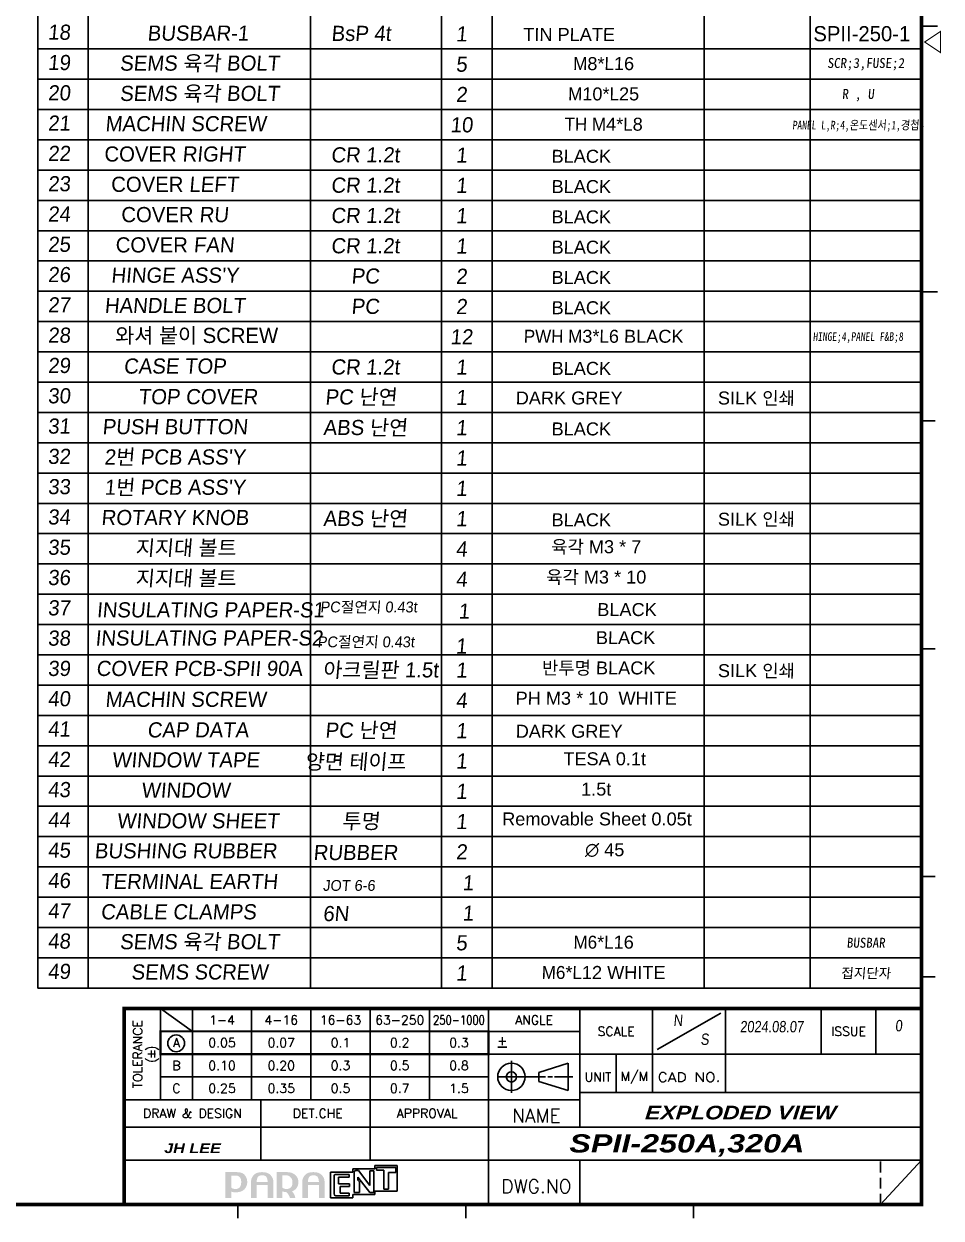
# Model space of a CAD drawing. Extents: x -425 to 6552, y -3049 to 3105.
# Drawn here: x 105.9 to 307.2, y -1936.4 to -1674.2 of the extents above; entities that cross this region are included whole.
import ezdxf
from ezdxf.enums import TextEntityAlignment as Align

# ---------------------------------------------------------------- set-up
doc = ezdxf.new("R2010")
doc.units = 0
doc.linetypes.add('HIDDEN', pattern=[3.525, 2.35, -1.175])
doc.layers.get('0').update_dxf_attribs({"linetype": 'CONTINUOUS'})
doc.styles.add('H', font='', dxfattribs={"width": 0.85, "oblique": 5})
doc.styles.add('N', font='arialbi.ttf', dxfattribs={"width": 0.8, "oblique": 5})
doc.styles.add('OMI-1', font='arial.ttf', dxfattribs={"oblique": 1})
doc.styles.add('SIM', font='simplex')
doc.styles.add('TEXTSTYLE_3', font='GOTHIC.TTF')
doc.styles.get('H').set_extended_font_data('DotumChe')

# ---------------------------------------------------------------- blocks, each defined once
blk = doc.blocks.new('L1')
at = {"const_width": 0.3}
blk.add_lwpolyline([(0, 10), (0, 5), (72, 5), (72, 10), (0, 10)], dxfattribs=at)
blk.add_circle((3.44, 7.38), 1.84)

msp = doc.modelspace()

# ---------------------------------------------------------------- hatches: boundary and pattern name
h = msp.add_hatch(color=256)
edge = h.paths.add_edge_path()
edge.add_spline(control_points=[(153.27, -1929.59), (153.06, -1929.83), (152.75, -1929.99), (152.27, -1929.99), (152.15, -1929.99), (151.99, -1929.97), (151.79, -1929.93), (151.58, -1929.88), (151.47, -1929.77), (151.42, -1929.72), (151.42, -1929.65), (151.42, -1927.2), (151.42, -1927.05), (151.55, -1927.05), (152.32, -1927.05), (152.32, -1927.05), (152.77, -1927.05), (153.06, -1927.17), (153.27, -1927.42), (153.49, -1927.67), (153.56, -1928.09), (153.56, -1928.46), (153.56, -1928.84), (153.49, -1929.35), (153.27, -1929.59)], knot_values=[0, 0, 0, 0, 1, 1, 1, 2, 2, 2, 3, 3, 3, 4, 4, 4, 5, 5, 5, 6, 6, 6, 7, 7, 7, 8, 8, 8, 8], degree=3, periodic=0)
edge = h.paths.add_edge_path(flags=16)
edge.add_spline(control_points=[(152.36, -1926.29), (152.36, -1926.29), (150.29, -1926.29), (150.29, -1926.29), (150.29, -1926.29), (150.09, -1926.29), (150.09, -1926.29), (150.09, -1926.29), (150.09, -1931.94), (150.09, -1931.94), (150.09, -1931.94), (151.42, -1931.94), (151.42, -1931.94), (151.42, -1931.94), (151.42, -1930.76), (151.42, -1930.58), (151.55, -1930.62), (151.72, -1930.71), (152.32, -1930.73), (152.96, -1930.75), (153.89, -1930.54), (154.29, -1930.04), (154.69, -1929.56), (154.89, -1929.03), (154.89, -1928.47), (154.89, -1927.81), (154.66, -1927.25), (154.22, -1926.8), (153.77, -1926.36), (153.15, -1926.29), (152.36, -1926.29)], knot_values=[0, 0, 0, 0, 1, 1, 1, 2, 2, 2, 3, 3, 3, 4, 4, 4, 5, 5, 5, 6, 6, 6, 7, 7, 7, 8, 8, 8, 9, 9, 9, 10, 10, 10, 10], degree=3, periodic=0)
h = msp.add_hatch(color=256)
edge = h.paths.add_edge_path()
edge.add_spline(control_points=[(159.36, -1928.43), (159.22, -1928.43), (156.96, -1928.43), (156.95, -1928.43), (156.95, -1928.43), (156.95, -1928.41), (156.95, -1928.41), (156.95, -1928.1), (157.04, -1927.56), (157.23, -1927.34), (157.4, -1927.14), (157.72, -1926.97), (158.14, -1926.97), (158.55, -1926.97), (158.84, -1927.1), (159.04, -1927.3), (159.25, -1927.51), (159.36, -1928.1), (159.36, -1928.41), (159.36, -1928.41), (159.36, -1928.42), (159.36, -1928.43)], knot_values=[0, 0, 0, 0, 1, 1, 1, 2, 2, 2, 3, 3, 3, 4, 4, 4, 5, 5, 5, 6, 6, 6, 7, 7, 7, 7], degree=3, periodic=0)
edge = h.paths.add_edge_path(flags=16)
edge.add_spline(control_points=[(158.14, -1926.29), (157.24, -1926.29), (156.67, -1926.52), (156.28, -1926.97), (155.91, -1927.42), (155.72, -1927.8), (155.72, -1928.33), (155.72, -1928.33), (155.72, -1931.94), (155.72, -1931.94), (155.72, -1931.94), (156.95, -1931.94), (156.95, -1931.94), (156.95, -1931.94), (156.95, -1930.25), (156.95, -1929.15), (156.96, -1929.15), (159.22, -1929.15), (159.36, -1929.15), (159.36, -1929.29), (159.36, -1931.94), (159.36, -1931.94), (159.36, -1931.94), (160.6, -1931.94), (160.6, -1931.94), (160.6, -1931.94), (160.6, -1928.33), (160.6, -1928.33), (160.6, -1927.8), (160.41, -1927.42), (160.03, -1926.97), (159.64, -1926.52), (159.03, -1926.29), (158.14, -1926.29)], knot_values=[0, 0, 0, 0, 1, 1, 1, 2, 2, 2, 3, 3, 3, 4, 4, 4, 5, 5, 5, 6, 6, 6, 7, 7, 7, 8, 8, 8, 9, 9, 9, 10, 10, 10, 11, 11, 11, 11], degree=3, periodic=0)
h = msp.add_hatch(color=256)
edge = h.paths.add_edge_path()
edge.add_spline(control_points=[(164.47, -1929.64), (164.21, -1929.88), (163.89, -1930), (163.45, -1930), (163.33, -1930), (163.18, -1929.99), (163.03, -1929.93), (162.89, -1929.89), (162.63, -1929.74), (162.59, -1929.71), (162.59, -1929.63), (162.59, -1927.16), (162.59, -1927.01), (162.72, -1927.01), (163.57, -1927.01), (163.57, -1927.01), (163.97, -1927.01), (164.2, -1927.21), (164.44, -1927.47), (164.69, -1927.72), (164.81, -1928.14), (164.81, -1928.49), (164.81, -1928.87), (164.73, -1929.41), (164.47, -1929.64)], knot_values=[0, 0, 0, 0, 1, 1, 1, 2, 2, 2, 3, 3, 3, 4, 4, 4, 5, 5, 5, 6, 6, 6, 7, 7, 7, 8, 8, 8, 8], degree=3, periodic=0)
edge = h.paths.add_edge_path(flags=16)
edge.add_spline(control_points=[(163.61, -1926.29), (163.61, -1926.29), (161.54, -1926.29), (161.54, -1926.29), (161.54, -1926.29), (161.34, -1926.29), (161.34, -1926.29), (161.34, -1926.29), (161.34, -1931.94), (161.34, -1931.94), (161.34, -1931.94), (162.59, -1931.94), (162.59, -1931.94), (162.59, -1931.94), (162.59, -1930.71), (162.59, -1930.53), (162.73, -1930.57), (162.86, -1930.61), (162.98, -1930.63), (162.98, -1930.63), (163.37, -1930.68), (163.47, -1930.69), (163.67, -1930.84), (163.84, -1931.12), (163.97, -1931.3), (164.1, -1931.5), (164.25, -1931.94), (164.25, -1931.94), (164.25, -1931.94), (165.44, -1931.94), (165.44, -1931.94), (165.44, -1931.94), (165.28, -1931.28), (165.11, -1931.02), (165.01, -1930.86), (164.87, -1930.7), (164.69, -1930.54), (165.06, -1930.39), (165.41, -1930.16), (165.65, -1929.87), (165.97, -1929.49), (166.1, -1929.03), (166.1, -1928.5), (166.1, -1927.78), (165.91, -1927.36), (165.45, -1926.93), (164.99, -1926.51), (164.38, -1926.29), (163.61, -1926.29)], knot_values=[0, 0, 0, 0, 1, 1, 1, 2, 2, 2, 3, 3, 3, 4, 4, 4, 5, 5, 5, 6, 6, 6, 7, 7, 7, 8, 8, 8, 9, 9, 9, 10, 10, 10, 11, 11, 11, 12, 12, 12, 13, 13, 13, 14, 14, 14, 15, 15, 15, 16, 16, 16, 16], degree=3, periodic=0)
h = msp.add_hatch(color=256)
edge = h.paths.add_edge_path()
edge.add_spline(control_points=[(170.61, -1928.43), (170.47, -1928.43), (168.21, -1928.43), (168.2, -1928.43), (168.2, -1928.43), (168.2, -1928.41), (168.2, -1928.41), (168.2, -1928.1), (168.29, -1927.56), (168.48, -1927.34), (168.65, -1927.14), (168.97, -1926.97), (169.39, -1926.97), (169.8, -1926.97), (170.09, -1927.1), (170.29, -1927.3), (170.5, -1927.51), (170.61, -1928.1), (170.61, -1928.41), (170.61, -1928.41), (170.61, -1928.42), (170.61, -1928.43)], knot_values=[0, 0, 0, 0, 1, 1, 1, 2, 2, 2, 3, 3, 3, 4, 4, 4, 5, 5, 5, 6, 6, 6, 7, 7, 7, 7], degree=3, periodic=0)
edge = h.paths.add_edge_path(flags=16)
edge.add_spline(control_points=[(169.39, -1926.29), (168.49, -1926.29), (167.92, -1926.52), (167.53, -1926.97), (167.16, -1927.42), (166.97, -1927.8), (166.97, -1928.33), (166.97, -1928.33), (166.97, -1931.94), (166.97, -1931.94), (166.97, -1931.94), (168.2, -1931.94), (168.2, -1931.94), (168.2, -1931.94), (168.2, -1930.25), (168.2, -1929.15), (168.21, -1929.15), (170.47, -1929.15), (170.61, -1929.15), (170.61, -1929.29), (170.61, -1931.94), (170.61, -1931.94), (170.61, -1931.94), (171.85, -1931.94), (171.85, -1931.94), (171.85, -1931.94), (171.85, -1928.33), (171.85, -1928.33), (171.85, -1927.8), (171.66, -1927.42), (171.28, -1926.97), (170.89, -1926.52), (170.28, -1926.29), (169.39, -1926.29)], knot_values=[0, 0, 0, 0, 1, 1, 1, 2, 2, 2, 3, 3, 3, 4, 4, 4, 5, 5, 5, 6, 6, 6, 7, 7, 7, 8, 8, 8, 9, 9, 9, 10, 10, 10, 11, 11, 11, 11], degree=3, periodic=0)

# ---------------------------------------------------------------- linework, layer by layer
for p, q in [((108.89, -1885.89), (108.89, -1553.39)), ((119.97, -1553.39), (119.97, -1885.89)), ((168.74, -1553.39), (168.74, -1885.89)), ((197.55, -1885.89), (197.55, -1553.39)), ((208.64, -1553.39), (208.64, -1885.89)), ((255.19, -1885.89), (255.19, -1553.39)), ((278.46, -1885.89), (278.46, -1553.39)), ((302.85, -1674.72), (306.35, -1674.72)), ((108.89, -1679.74), (302.85, -1679.74)), ((115.54, -1679.74), (302.85, -1679.74)), ((122.19, -1679.74), (302.85, -1679.74)), ((128.84, -1679.74), (302.85, -1679.74)), ((108.89, -1686.39), (302.85, -1686.39)), ((115.54, -1686.39), (302.85, -1686.39)), ((122.19, -1686.39), (302.85, -1686.39)), ((128.84, -1686.39), (302.85, -1686.39)), ((108.89, -1693.04), (302.85, -1693.04)), ((115.54, -1693.04), (302.85, -1693.04)), ((122.19, -1693.04), (302.85, -1693.04)), ((128.84, -1693.04), (302.85, -1693.04)), ((108.89, -1699.69), (302.85, -1699.69)), ((115.54, -1699.69), (302.85, -1699.69)), ((122.19, -1699.69), (302.85, -1699.69)), ((128.84, -1699.69), (302.85, -1699.69)), ((108.89, -1706.34), (302.85, -1706.34)), ((115.54, -1706.34), (302.85, -1706.34)), ((122.19, -1706.34), (302.85, -1706.34)), ((128.84, -1706.34), (302.85, -1706.34)), ((108.89, -1712.99), (302.85, -1712.99)), ((115.54, -1712.99), (302.85, -1712.99)), ((122.19, -1712.99), (302.85, -1712.99)), ((128.84, -1712.99), (302.85, -1712.99)), ((108.89, -1719.64), (302.85, -1719.64)), ((115.54, -1719.64), (302.85, -1719.64)), ((122.19, -1719.64), (302.85, -1719.64)), ((128.84, -1719.64), (302.85, -1719.64)), ((108.89, -1726.29), (302.85, -1726.29)), ((115.54, -1726.29), (302.85, -1726.29)), ((122.19, -1726.29), (302.85, -1726.29)), ((128.84, -1726.29), (302.85, -1726.29)), ((108.89, -1732.94), (302.85, -1732.94)), ((122.19, -1732.94), (302.85, -1732.94)), ((128.84, -1732.94), (302.85, -1732.94)), ((302.85, -1733.05), (306.35, -1733.05)), ((108.89, -1739.59), (302.85, -1739.59)), ((115.54, -1739.59), (302.85, -1739.59)), ((122.19, -1739.59), (302.85, -1739.59)), ((128.84, -1739.59), (302.85, -1739.59)), ((108.89, -1746.24), (302.85, -1746.24)), ((115.54, -1746.24), (302.85, -1746.24)), ((122.19, -1746.24), (302.85, -1746.24)), ((128.84, -1746.24), (302.85, -1746.24)), ((108.89, -1752.89), (302.85, -1752.89)), ((108.89, -1752.89), (302.85, -1752.89)), ((115.54, -1752.89), (302.85, -1752.89)), ((115.54, -1752.89), (302.85, -1752.89)), ((122.19, -1752.89), (302.85, -1752.89)), ((128.84, -1752.89), (302.85, -1752.89)), ((108.89, -1759.54), (302.85, -1759.54)), ((115.54, -1759.54), (302.85, -1759.54)), ((302.85, -1761.39), (305.85, -1761.39)), ((108.89, -1766.19), (302.85, -1766.19)), ((115.54, -1766.19), (302.85, -1766.19)), ((122.19, -1766.19), (302.85, -1766.19)), ((128.84, -1766.19), (302.85, -1766.19)), ((108.89, -1772.84), (302.85, -1772.84)), ((122.19, -1772.84), (302.85, -1772.84)), ((128.84, -1772.84), (302.85, -1772.84)), ((108.89, -1779.49), (302.85, -1779.49)), ((115.54, -1779.49), (302.85, -1779.49)), ((122.19, -1779.49), (302.85, -1779.49)), ((122.19, -1779.49), (302.85, -1779.49)), ((128.84, -1779.49), (302.85, -1779.49)), ((128.84, -1779.49), (302.85, -1779.49)), ((108.89, -1786.14), (302.85, -1786.14)), ((115.54, -1786.14), (302.85, -1786.14)), ((122.19, -1786.14), (302.85, -1786.14)), ((128.84, -1786.14), (302.85, -1786.14)), ((108.89, -1792.79), (302.85, -1792.79)), ((108.89, -1792.79), (302.85, -1792.79)), ((115.54, -1792.79), (302.85, -1792.79)), ((115.54, -1792.79), (302.85, -1792.79)), ((122.19, -1792.79), (302.85, -1792.79)), ((128.84, -1792.79), (302.85, -1792.79)), ((108.89, -1799.44), (302.85, -1799.44)), ((115.54, -1799.44), (302.85, -1799.44)), ((108.89, -1806.09), (302.85, -1806.09)), ((115.54, -1806.09), (302.85, -1806.09)), ((122.19, -1806.09), (302.85, -1806.09)), ((128.84, -1806.09), (302.85, -1806.09)), ((302.85, -1811.39), (305.85, -1811.39)), ((108.89, -1812.74), (302.85, -1812.74)), ((122.19, -1812.74), (302.85, -1812.74)), ((128.84, -1812.74), (302.85, -1812.74)), ((108.89, -1819.39), (302.85, -1819.39)), ((115.54, -1819.39), (302.85, -1819.39)), ((122.19, -1819.39), (302.85, -1819.39)), ((122.19, -1819.39), (302.85, -1819.39)), ((128.84, -1819.39), (302.85, -1819.39)), ((128.84, -1819.39), (302.85, -1819.39)), ((108.89, -1826.04), (302.85, -1826.04)), ((115.54, -1826.04), (302.85, -1826.04)), ((122.19, -1826.04), (302.85, -1826.04)), ((128.84, -1826.04), (302.85, -1826.04)), ((108.89, -1832.69), (302.85, -1832.69)), ((122.19, -1832.69), (302.85, -1832.69)), ((128.84, -1832.69), (302.85, -1832.69)), ((108.89, -1839.34), (302.85, -1839.34)), ((122.19, -1839.34), (302.85, -1839.34)), ((128.84, -1839.34), (302.85, -1839.34)), ((108.89, -1845.99), (302.85, -1845.99)), ((115.54, -1845.99), (302.85, -1845.99)), ((122.19, -1845.99), (302.85, -1845.99)), ((128.84, -1845.99), (302.85, -1845.99)), ((108.89, -1852.64), (302.85, -1852.64)), ((122.19, -1852.64), (302.85, -1852.64)), ((128.84, -1852.64), (302.85, -1852.64)), ((108.89, -1859.29), (302.85, -1859.29)), ((108.89, -1859.29), (302.85, -1859.29)), ((115.54, -1859.29), (302.85, -1859.29)), ((122.19, -1859.29), (302.85, -1859.29)), ((122.19, -1859.29), (302.85, -1859.29)), ((128.84, -1859.29), (302.85, -1859.29)), ((128.84, -1859.29), (302.85, -1859.29)), ((302.85, -1861.39), (305.85, -1861.39)), ((108.89, -1865.94), (302.85, -1865.94)), ((122.19, -1865.94), (302.85, -1865.94)), ((128.84, -1865.94), (302.85, -1865.94)), ((108.89, -1872.59), (302.85, -1872.59)), ((108.89, -1872.59), (302.85, -1872.59)), ((115.54, -1872.59), (302.85, -1872.59)), ((122.19, -1872.59), (302.85, -1872.59)), ((122.19, -1872.59), (302.85, -1872.59)), ((128.84, -1872.59), (302.85, -1872.59)), ((128.84, -1872.59), (302.85, -1872.59)), ((108.89, -1879.24), (302.85, -1879.24)), ((115.54, -1879.24), (302.85, -1879.24)), ((122.19, -1879.24), (302.85, -1879.24)), ((128.84, -1879.24), (302.85, -1879.24)), ((302.85, -1883.39), (305.85, -1883.39)), ((108.89, -1885.89), (302.85, -1885.89)), ((115.54, -1885.89), (302.85, -1885.89)), ((122.19, -1885.89), (302.85, -1885.89)), ((128.84, -1885.89), (302.85, -1885.89)), ((135.85, -1890.39), (142.85, -1895.39)), ((135.85, -1890.39), (135.85, -1910.39)), ((142.85, -1890.39), (142.85, -1910.39)), ((155.85, -1890.39), (155.85, -1910.39)), ((168.85, -1890.39), (168.85, -1910.39)), ((181.85, -1890.39), (181.85, -1923.67)), ((194.85, -1890.39), (194.85, -1910.39)), ((207.85, -1890.39), (207.85, -1933.39)), ((227.85, -1890.39), (227.85, -1916.39)), ((243.85, -1890.39), (243.85, -1908.83)), ((258.85, -1891.39), (244.85, -1899.39)), ((259.85, -1890.39), (259.85, -1908.83)), ((280.85, -1890.39), (280.85, -1900.39)), ((292.85, -1900.39), (292.85, -1890.39)), ((135.85, -1895.39), (227.85, -1895.39)), ((135.85, -1900.39), (302.85, -1900.39)), ((209.85, -1898.89), (211.85, -1898.89)), ((235.85, -1900.39), (235.85, -1908.83)), ((212.85, -1901.89), (212.85, -1908.89)), ((218.85, -1904.39), (225.35, -1902.39)), ((225.35, -1902.39), (225.35, -1905.39)), ((135.85, -1905.39), (207.85, -1905.39)), ((209.85, -1905.39), (220.35, -1905.39)), ((218.85, -1905.39), (218.85, -1904.39)), ((218.85, -1905.39), (218.85, -1906.39)), ((220.85, -1905.39), (221.85, -1905.39)), ((222.35, -1905.39), (226.35, -1905.39)), ((225.35, -1908.39), (225.35, -1905.39)), ((218.85, -1906.39), (225.35, -1908.39)), ((127.85, -1910.39), (227.85, -1910.39)), ((157.85, -1910.39), (157.85, -1923.67)), ((227.85, -1908.83), (302.85, -1908.83)), ((127.85, -1916.39), (207.85, -1916.39)), ((207.85, -1916.39), (302.85, -1916.39)), ((127.85, -1923.67), (302.85, -1923.67)), ((227.85, -1923.67), (227.85, -1933.39)), ((293.85, -1933.39), (302.85, -1923.67)), ((178.05, -1926.32), (173.17, -1926.32)), ((173.17, -1926.32), (173.17, -1931.94)), ((182.92, -1925.57), (178.05, -1925.57)), ((178.05, -1925.57), (178.05, -1926.32)), ((178.33, -1926.34), (178.33, -1930.74)), ((178.73, -1925.94), (179.31, -1925.94)), ((179.31, -1925.94), (181.8, -1929.24)), ((181.79, -1926.01), (182.64, -1926.01)), ((181.79, -1926.01), (181.8, -1929.24)), ((182.64, -1926.01), (182.64, -1930.74)), ((187.8, -1924.82), (182.92, -1924.82)), ((182.92, -1924.82), (182.92, -1925.57)), ((183.23, -1925.24), (183.22, -1925.83)), ((183.22, -1925.83), (184.86, -1925.84)), ((187.5, -1925.24), (183.23, -1925.24)), ((184.86, -1925.84), (184.87, -1930.02)), ((185.85, -1930.02), (185.86, -1926.39)), ((185.86, -1926.39), (187.5, -1926.39)), ((187.5, -1926.39), (187.5, -1925.24)), ((187.8, -1930.44), (187.8, -1924.82)), ((173.93, -1927.19), (173.94, -1931.07)), ((177.28, -1926.79), (174.33, -1926.79)), ((174.88, -1928.84), (174.88, -1927.38)), ((174.88, -1927.38), (177.28, -1927.38)), ((177.29, -1928.84), (174.88, -1928.84)), ((177.28, -1927.38), (177.28, -1926.79)), ((177.29, -1928.84), (177.29, -1929.43)), ((179.19, -1927.43), (181.78, -1930.75)), ((179.19, -1928.04), (179.19, -1927.43)), ((179.19, -1928.04), (179.5, -1928.41)), ((179.5, -1928.41), (179.51, -1930.74)), ((173.17, -1931.94), (178.05, -1931.94)), ((174.34, -1931.47), (177.28, -1931.47)), ((175.28, -1930.88), (175.28, -1929.43)), ((175.28, -1929.43), (177.29, -1929.43)), ((177.28, -1930.88), (175.28, -1930.88)), ((177.28, -1931.47), (177.28, -1930.88)), ((178.05, -1931.94), (178.05, -1931.19)), ((178.05, -1931.19), (182.92, -1931.19)), ((179.51, -1930.74), (178.33, -1930.74)), ((181.78, -1930.75), (182.64, -1930.74)), ((182.92, -1931.19), (182.92, -1930.44)), ((182.92, -1930.44), (187.8, -1930.44)), ((184.87, -1930.02), (185.85, -1930.02)), ((152.85, -1933.39), (152.85, -1936.39)), ((202.85, -1933.39), (202.85, -1936.39)), ((252.85, -1933.39), (252.85, -1936.39))]:
    msp.add_line(p, q)
at = {"linetype": 'HIDDEN'}
msp.add_line((293.85, -1933.39), (293.85, -1923.67), dxfattribs=at)
at = {"color": 3}
for p, q in [((173.17, -1926.32), (173.17, -1931.94)), ((173.17, -1926.32), (178.05, -1926.32)), ((178.05, -1925.57), (178.05, -1926.32)), ((178.05, -1925.57), (182.92, -1925.57)), ((182.92, -1924.82), (182.92, -1925.57)), ((182.92, -1924.82), (187.8, -1924.82)), ((187.8, -1924.82), (187.8, -1930.44)), ((173.17, -1931.94), (178.05, -1931.94)), ((178.05, -1931.19), (178.05, -1931.94)), ((178.05, -1931.19), (182.92, -1931.19)), ((182.92, -1930.44), (182.92, -1931.19)), ((182.92, -1930.44), (187.8, -1930.44))]:
    msp.add_line(p, q, dxfattribs=at)
for points, const_width in [([(302.85, -1553.39), (-247.15, -1553.39), (-247.15, -1933.39), (302.85, -1933.39)], 0.8), ([(303.55, -1678.22), (307.05, -1680.55), (307.05, -1675.89)], 0.233)]:
    msp.add_lwpolyline(points, close=True, dxfattribs=dict(const_width=const_width))
for points, const_width in [([(302.85, -1890.39), (127.85, -1890.39), (127.85, -1933.39)], 0.8), ([(135.85, -1895.39), (135.85, -1900.39), (207.85, -1900.39), (207.85, -1895.39), (135.85, -1895.39)], 0.5)]:
    msp.add_lwpolyline(points, dxfattribs=dict(const_width=const_width))
for radius in [3, 1.12]:
    msp.add_circle((212.85, -1905.39), radius)
for centre, start, end in [((178.73, -1926.34), 90.2374, 180), ((174.33, -1927.19), 89.9532, 180.0946), ((174.34, -1931.07), 180.0946, 270.0249)]:
    msp.add_arc(centre, 0.4, start, end)

# ---------------------------------------------------------------- block references
msp.add_blockref('L1', (135.85, -1905.39))

# ---------------------------------------------------------------- texts
at = {"style": 'H', "oblique": 5}
for s, p in [('SCR;3,FUSE;2', (290.65, -1683.09)), ('R , U', (288.94, -1689.91)), ('BUSBAR', (290.65, -1875.94)), ('접지단자', (290.65, -1882.59))]:
    msp.add_text(s, height=2.185, dxfattribs=at).set_placement(p, align=Align.MIDDLE)
at = {"style": 'H', "oblique": 5, "width": 0.85}
for s, p in [('PANEL L,R;4,온도센서;1,경첩4', (288.94, -1696.56)), ('HINGE;4,PANEL F&B;8', (288.94, -1743.11))]:
    msp.add_text(s, height=1.9, dxfattribs=at).set_placement(p, align=Align.MIDDLE)
at = {"color": 7}
for s, height, style, oblique, p in [('PC절연지 0.43t', 2.375, 'TEXTSTYLE_3', 5, (170.89, -1803.43)), ('INSULATING PAPER-S1', 3.3283, 'TEXTSTYLE_3', 5, (121.83, -1804.53)), ('1', 3.33, 'TEXTSTYLE_3', 5, (201.2, -1804.82)), (' BLACK', 2.85, 'OMI-1', 1, (230.58, -1804.23)), ('INSULATING PAPER-S2', 3.3283, 'TEXTSTYLE_3', 5, (121.52, -1810.71)), ('PC절연지 0.43t', 2.375, 'TEXTSTYLE_3', 5, (170.28, -1811.09)), (' BLACK', 2.85, 'OMI-1', 1, (230.27, -1810.4)), ('1', 3.33, 'TEXTSTYLE_3', 5, (200.6, -1812.48)), ('TERMINAL EARTH', 3.3283, 'TEXTSTYLE_3', 5, (122.72, -1864.16)), ('1', 3.33, 'TEXTSTYLE_3', 5, (202.09, -1864.46)), ('JOT 6-6', 2.375, 'TEXTSTYLE_3', 5, (171.48, -1864.55)), ('CABLE CLAMPS', 3.3283, 'TEXTSTYLE_3', 5, (122.72, -1870.81)), ('6N', 3.325, 'TEXTSTYLE_3', 5, (171.48, -1871.2)), ('1', 3.33, 'TEXTSTYLE_3', 5, (202.09, -1871.11))]:
    msp.add_text(s, height=height, dxfattribs=dict(at, style=style, oblique=oblique)).set_placement(p)
at = {"style": 'SIM'}
for s, height, p in [('1-4', 2, (149.35, -1892.89)), ('4-16', 2, (162.35, -1892.89)), ('16-63', 2, (175.35, -1892.89)), ('63-250', 2, (188.35, -1892.89)), ('ANGLE', 2, (217.85, -1892.89)), ('SCALE', 2, (235.85, -1895.39)), ('ISSUE', 2, (286.85, -1895.39)), ('A', 2, (139.35, -1897.89)), ('0.05', 2, (149.35, -1897.89)), ('0.07', 2, (162.35, -1897.89)), ('0.1', 2, (175.35, -1897.89)), ('0.2', 2, (188.35, -1897.89)), ('0.3', 2, (201.35, -1897.89)), ('B', 2, (139.35, -1902.89)), ('0.10', 2, (149.35, -1902.89)), ('0.20', 2, (162.35, -1902.89)), ('0.3', 2, (175.35, -1902.89)), ('0.5', 2, (188.35, -1902.89)), ('0.8', 2, (201.35, -1902.89)), ('UNIT', 2, (231.85, -1905.39)), ('M/M', 2, (239.85, -1905.39)), ('C', 2, (139.35, -1907.89)), ('0.25', 2, (149.35, -1907.89)), ('0.35', 2, (162.35, -1907.89)), ('0.5', 2, (175.35, -1907.89)), ('0.7', 2, (188.35, -1907.89)), ('1.5', 2, (201.35, -1907.89)), ('DRAW & DESIGN', 2, (142.85, -1913.39)), ('DET.CHE', 2, (170.35, -1913.39)), ('APPROVAL', 2, (194.35, -1913.39)), ('NAME', 3, (218.35, -1913.89)), ('DWG.NO', 3, (218.35, -1929.39))]:
    msp.add_text(s, height=height, dxfattribs=at).set_placement(p, align=Align.MIDDLE)
at = {"style": 'SIM', "width": 0.8}
msp.add_text('250-1000', height=2, dxfattribs=at).set_placement((201.35, -1892.89), align=Align.MIDDLE)
at = {"oblique": 5}
for s, height, style, width, p in [('N', 2.5, 'OMI-1', 0.8, (248.4, -1894.2)), ('S', 2.5, 'OMI-1', 0.8, (254.35, -1898.37)), ('EXPLODED VIEW', 3, 'N', 1.2, (242.13, -1914.72))]:
    msp.add_text(s, height=height, dxfattribs=dict(at, style=style, width=width)).set_placement(p)
at = {"style": 'SIM'}
for s, p in [('TOLERANCE', (131.85, -1900.39)), ('( )', (134.85, -1900.39)), ('-', (135.48, -1900.36))]:
    msp.add_text(s, height=2, rotation=90, dxfattribs=at).set_placement(p, align=Align.CENTER)
at = {"style": 'OMI-1', "oblique": 5, "width": 0.8}
for s, p in [('2024.08.07', (269.99, -1895.61)), ('0', (297.85, -1895.39))]:
    msp.add_text(s, height=2.5, dxfattribs=at).set_placement(p, align=Align.CENTER)
at = {"style": 'SIM'}
msp.add_text('+', height=2, dxfattribs=at).set_placement((210.85, -1898.39), align=Align.CENTER)
msp.add_text('+', height=2, rotation=90, dxfattribs=at).set_placement((133.75, -1900.36), align=Align.MIDDLE)
for s, height, style, width, p, p2 in [('CAD NO.', 2, 'SIM', 1.123032, (244.94, -1906.45), (258.74, -1906.45)), ('SPII-250A,320A', 4, 'N', 1.267671, (225.58, -1921.98), (277.16, -1921.98))]:
    msp.add_text(s, height=height, dxfattribs=dict(style=style, width=width)).set_placement(p, p2, align=Align.FIT)
at = {"style": 'N', "width": 1.2}
msp.add_text('JH LEE', height=2.121, dxfattribs=at).set_placement((136.65, -1922.11))
at = {"color": 7, "linetype": 'CONTINUOUS', "attachment_point": 2}
for s, insert, char_height, width, style in [('{\\Q5;18}', (113.59, -1674.41), 3.328, 2.5736, 'TEXTSTYLE_3'), ('{\\Q5;BUSBAR-1}', (144.07, -1674.6), 3.3283, 43.4073, 'TEXTSTYLE_3'), ('{\\Q5;BsP 4t}', (179.85, -1674.67), 3.3283, 21.586, 'TEXTSTYLE_3'), ('{\\Q5;1}', (201.9, -1674.78), 3.328, 2.5736, 'TEXTSTYLE_3'), ('SPII-250-1', (289.76, -1674.73), 3.328, 28.4762, 'TEXTSTYLE_3'), ('TIN PLATE', (225.51, -1675.14), 2.85, 57.639, 'OMI-1'), ('{\\Q5;19}', (113.59, -1681.06), 3.328, 2.5736, 'TEXTSTYLE_3'), ('{\\Q5;SEMS \\f굴림|b0|i0|c129|p2;육\\fCentury Gothic|b0|i0|c0|p34;각 BOLT}', (144.43, -1681.19), 3.3283, 44.1282, 'TEXTSTYLE_3'), ('{\\Q5;5}', (201.9, -1681.43), 3.328, 2.5736, 'TEXTSTYLE_3'), ('{\\f굴림|b0|i0|c129|p2;M}8*{\\f굴림|b0|i0|c129|p2;L}16', (233.08, -1681.54), 2.85, 57.639, 'OMI-1'), ('{\\Q5;20}', (113.59, -1687.71), 3.328, 2.5736, 'TEXTSTYLE_3'), ('{\\Q5;SEMS \\f굴림|b0|i0|c129|p2;육\\fCentury Gothic|b0|i0|c0|p34;각 BOLT}', (144.43, -1687.84), 3.3283, 44.1282, 'TEXTSTYLE_3'), ('{\\Q5;2}', (201.9, -1688.08), 3.328, 2.5736, 'TEXTSTYLE_3'), ('{\\f굴림|b0|i0|c129|p2;M}10*{\\f굴림|b0|i0|c129|p2;L}25', (233.08, -1688.19), 2.85, 57.639, 'OMI-1'), ('{\\Q5;21}', (113.59, -1694.36), 3.328, 2.5736, 'TEXTSTYLE_3'), ('{\\Q5;MACHIN SCREW}', (141.38, -1694.49), 3.3283, 38.0242, 'TEXTSTYLE_3'), ('{\\Q5;10}', (201.9, -1694.73), 3.328, 2.5736, 'TEXTSTYLE_3'), ('{\\f굴림|b0|i0|c129|p2;TH M}4*{\\f굴림|b0|i0|c129|p2;L}8 ', (233.08, -1694.84), 2.85, 57.639, 'OMI-1'), ('{\\Q5;22}', (113.59, -1701.01), 3.328, 2.5736, 'TEXTSTYLE_3'), ('COVER{\\Q5; RIGHT}', (139.01, -1701.14), 3.3283, 33.2953, 'TEXTSTYLE_3'), ('{\\Q5;CR 1.2t}', (180.79, -1701.33), 3.3283, 20.0952, 'TEXTSTYLE_3'), ('\\Q5.0;1', (201.9, -1701.38), 3.328, 2.5736, 'TEXTSTYLE_3'), ('BLACK', (228.18, -1701.88), 2.85, 57.639, 'OMI-1'), ('{\\Q5;23}', (113.59, -1707.66), 3.328, 2.5736, 'TEXTSTYLE_3'), ('COVER {\\Q5;LEFT}', (139.01, -1707.79), 3.3283, 33.2953, 'TEXTSTYLE_3'), ('{\\Q5;CR 1.2t}', (180.79, -1707.98), 3.3283, 20.0952, 'TEXTSTYLE_3'), ('\\Q5.0;1', (201.9, -1708.03), 3.328, 2.5736, 'TEXTSTYLE_3'), ('BLACK', (228.18, -1708.53), 2.85, 57.639, 'OMI-1'), ('{\\Q5;24}', (113.59, -1714.31), 3.328, 2.5736, 'TEXTSTYLE_3'), ('COVER{\\Q5; RU}', (139.01, -1714.44), 3.3283, 33.2953, 'TEXTSTYLE_3'), ('{\\Q5;CR 1.2t}', (180.79, -1714.63), 3.3283, 20.0952, 'TEXTSTYLE_3'), ('\\Q5.0;1', (201.9, -1714.68), 3.328, 2.5736, 'TEXTSTYLE_3'), ('BLACK', (228.18, -1715.18), 2.85, 57.639, 'OMI-1'), ('{\\Q5;25}', (113.59, -1720.96), 3.328, 2.5736, 'TEXTSTYLE_3'), ('COVER{\\Q5; FAN}', (139.01, -1721.09), 3.3283, 33.2953, 'TEXTSTYLE_3'), ('{\\Q5;CR 1.2t}', (180.79, -1721.28), 3.3283, 20.0952, 'TEXTSTYLE_3'), ('\\Q5.0;1', (201.9, -1721.33), 3.328, 2.5736, 'TEXTSTYLE_3'), ('BLACK', (228.18, -1721.83), 2.85, 57.639, 'OMI-1'), ('{\\Q5;26}', (113.59, -1727.61), 3.328, 2.5736, 'TEXTSTYLE_3'), ("{\\Q5;HINGE ASS'Y}", (139.01, -1727.74), 3.3283, 33.2953, 'TEXTSTYLE_3'), ('{\\Q5;PC}', (180.79, -1727.93), 3.328, 20.0952, 'TEXTSTYLE_3'), ('{\\Q5;2}', (201.9, -1727.98), 3.328, 2.5736, 'TEXTSTYLE_3'), ('BLACK', (228.18, -1728.48), 2.85, 57.639, 'OMI-1'), ('{\\Q5;27}', (113.59, -1734.26), 3.328, 2.5736, 'TEXTSTYLE_3'), ('{\\Q5;HANDLE BOLT}', (139.01, -1734.39), 3.3283, 33.2953, 'TEXTSTYLE_3'), ('{\\Q5;PC}', (180.79, -1734.58), 3.328, 20.0952, 'TEXTSTYLE_3'), ('{\\Q5;2}', (201.9, -1734.63), 3.328, 2.5736, 'TEXTSTYLE_3'), ('BLACK', (228.18, -1735.13), 2.85, 57.639, 'OMI-1'), ('{\\f굴림|b0|i0|c129|p2;와셔} {\\f굴림|b0|i0|c129|p2;붙이} SCREW', (143.79, -1740.96), 3.3283, 56.7072, 'TEXTSTYLE_3'), ('{\\Q5;28}', (113.59, -1740.91), 3.328, 2.5736, 'TEXTSTYLE_3'), ('{\\Q5;12}', (201.9, -1741.28), 3.328, 2.5736, 'TEXTSTYLE_3'), ('{\\f굴림|b0|i0|c129|p2;PWH M}3*{\\f굴림|b0|i0|c129|p2;L}6 BLACK', (233.08, -1741.39), 2.85, 57.639, 'OMI-1'), ('{\\Q5;29}', (113.59, -1747.56), 3.328, 2.5736, 'TEXTSTYLE_3'), ('{\\Q5;CASE TOP}', (139.01, -1747.69), 3.3283, 33.2953, 'TEXTSTYLE_3'), ('{\\Q5;CR 1.2t}', (180.79, -1747.88), 3.3283, 20.0952, 'TEXTSTYLE_3'), ('\\Q5.0;1', (201.9, -1747.93), 3.328, 2.5736, 'TEXTSTYLE_3'), ('BLACK', (228.18, -1748.43), 2.85, 57.639, 'OMI-1'), ('{\\Q5;30}', (113.59, -1754.21), 3.328, 2.5736, 'TEXTSTYLE_3'), ('{\\Q5;TOP COVER}', (144.07, -1754.4), 3.3283, 43.4073, 'TEXTSTYLE_3'), ('{\\Q5;PC \\f굴림|b0|i0|c129|p2;난연}', (179.85, -1754.47), 3.3283, 21.586, 'TEXTSTYLE_3'), ('\\Q5.0;1', (201.9, -1754.58), 3.328, 2.5736, 'TEXTSTYLE_3'), ('DARK GREY', (225.51, -1754.94), 2.85, 57.639, 'OMI-1'), ('SILK {\\f굴림|b0|i0|c129|p2;인}쇄', (266.6, -1754.94), 2.85, 57.639, 'OMI-1'), ('{\\Q5;31}', (113.59, -1760.86), 3.328, 2.5736, 'TEXTSTYLE_3'), ('{\\Q5;PUSH BUTTON}', (139.01, -1760.99), 3.3283, 33.2953, 'TEXTSTYLE_3'), ('{\\Q5;ABS \\f굴림|b0|i0|c129|p2;난연}', (180.79, -1761.18), 3.3283, 20.0952, 'TEXTSTYLE_3'), ('\\Q5.0;1', (201.9, -1761.23), 3.328, 2.5736, 'TEXTSTYLE_3'), ('BLACK', (228.18, -1761.73), 2.85, 57.639, 'OMI-1'), ('{\\Q5;32}', (113.59, -1767.51), 3.328, 2.5736, 'TEXTSTYLE_3'), ("{\\Q5;2\\f굴림|b0|i0|c129|p2;번\\fCentury Gothic|b0|i0|c0|p34; PCB ASS'Y}", (139.01, -1767.64), 3.3283, 33.2953, 'TEXTSTYLE_3'), ('\\Q5.0;1', (201.9, -1767.88), 3.328, 2.5736, 'TEXTSTYLE_3'), ('{\\Q5;33}', (113.59, -1774.16), 3.328, 2.5736, 'TEXTSTYLE_3'), ("{\\Q5;1\\f굴림|b0|i0|c129|p2;번\\fCentury Gothic|b0|i0|c0|p34; PCB ASS'Y}", (139.01, -1774.29), 3.3283, 33.2953, 'TEXTSTYLE_3'), ('\\Q5.0;1', (201.9, -1774.53), 3.328, 2.5736, 'TEXTSTYLE_3'), ('{\\Q5;34}', (113.59, -1780.81), 3.328, 2.5736, 'TEXTSTYLE_3'), ('{\\Q5;ROTARY KNOB}', (139.01, -1780.94), 3.3283, 33.2953, 'TEXTSTYLE_3'), ('{\\Q5;ABS \\f굴림|b0|i0|c129|p2;난연}', (180.79, -1781.13), 3.3283, 20.0952, 'TEXTSTYLE_3'), ('\\Q5.0;1', (201.9, -1781.18), 3.328, 2.5736, 'TEXTSTYLE_3'), ('BLACK', (228.18, -1781.68), 2.85, 57.639, 'OMI-1'), ('SILK {\\f굴림|b0|i0|c129|p2;인}쇄', (266.6, -1781.54), 2.85, 57.639, 'OMI-1'), ('{\\Q5;35}', (113.59, -1787.46), 3.328, 2.5736, 'TEXTSTYLE_3'), ('{\\Q5;\\f굴림|b0|i0|c129|p2;지지대\\fCentury Gothic|b0|i0|c0|p34; \\f굴림|b0|i0|c129|p2;볼\\fCentury Gothic|b0|i0|c0|p34;트}', (141.38, -1787.59), 3.32829, 38.0242, 'TEXTSTYLE_3'), ('{\\f굴림|b0|i0|c129|p2;육각} M3 * 7', (231.45, -1787.59), 2.85, 46.3718, 'OMI-1'), ('{\\Q5;4}', (201.9, -1787.83), 3.328, 2.5736, 'TEXTSTYLE_3'), ('{\\Q5;36}', (113.59, -1794.11), 3.328, 2.5736, 'TEXTSTYLE_3'), ('{\\Q5;\\f굴림|b0|i0|c129|p2;지지대\\fCentury Gothic|b0|i0|c0|p34; \\f굴림|b0|i0|c129|p2;볼\\fCentury Gothic|b0|i0|c0|p34;트}', (141.38, -1794.24), 3.32829, 38.0242, 'TEXTSTYLE_3'), ('{\\Q5;4}', (201.9, -1794.48), 3.328, 2.5736, 'TEXTSTYLE_3'), ('{\\f굴림|b0|i0|c129|p2;육각} M3 * 10', (231.45, -1794.24), 2.85, 46.3718, 'OMI-1'), ('{\\Q5;37}', (113.59, -1800.76), 3.328, 2.5736, 'TEXTSTYLE_3'), ('{\\Q5;38}', (113.59, -1807.41), 3.328, 2.5736, 'TEXTSTYLE_3'), ('{\\Q5;39}', (113.59, -1814.06), 3.328, 2.5736, 'TEXTSTYLE_3'), ('{\\Q5;COVER PCB-SPII 90A}', (144.36, -1814.06), 3.3283, 47.6475, 'TEXTSTYLE_3'), ('{\\Q5;\\f굴림|b0|i0|c129|p2;아크릴판\\fCentury Gothic|b0|i0|c0|p34; 1.5t }', (184.15, -1814.38), 3.3283, 26.8126, 'TEXTSTYLE_3'), ('{\\f굴림|b0|i0|c129|p2;반투명} BLACK', (232, -1814.19), 2.85, 46.3718, 'OMI-1'), ('\\Q5.0;1', (201.9, -1814.43), 3.328, 2.5736, 'TEXTSTYLE_3'), ('SILK {\\f굴림|b0|i0|c129|p2;인}쇄', (266.6, -1814.79), 2.85, 57.639, 'OMI-1'), ('{\\Q5;40}', (113.59, -1820.71), 3.328, 2.5736, 'TEXTSTYLE_3'), ('{\\Q5;MACHIN SCREW}', (141.38, -1820.84), 3.3283, 38.0242, 'TEXTSTYLE_3'), ('{\\Q5;4}', (201.9, -1821.08), 3.328, 2.5736, 'TEXTSTYLE_3'), ('PH M3 * 10  WHITE', (231.45, -1820.84), 2.85, 46.3718, 'OMI-1'), ('{\\Q5;41}', (113.59, -1827.36), 3.328, 2.5736, 'TEXTSTYLE_3'), ('{\\Q5;CAP DATA}', (144.07, -1827.55), 3.3283, 43.4073, 'TEXTSTYLE_3'), ('{\\Q5;PC \\f굴림|b0|i0|c129|p2;난연}', (179.85, -1827.62), 3.3283, 21.586, 'TEXTSTYLE_3'), ('\\Q5.0;1', (201.9, -1827.73), 3.328, 2.5736, 'TEXTSTYLE_3'), ('DARK GREY', (225.51, -1828.09), 2.85, 57.639, 'OMI-1'), ('{\\Q5;42}', (113.59, -1834.01), 3.328, 2.5736, 'TEXTSTYLE_3'), ('{\\Q5;WINDOW TAPE}', (141.38, -1834.14), 3.3283, 38.0242, 'TEXTSTYLE_3'), ('{\\Q5; \\f굴림|b0|i0|c129|p2;양면\\fCentury Gothic|b0|i0|c0|p34; \\f굴림|b0|i0|c129|p2;테이\\fCentury Gothic|b0|i0|c0|p34;프}', (178.02, -1834.53), 3.32829, 38.0242, 'TEXTSTYLE_3'), ('{\\Q5;1}', (201.9, -1834.38), 3.328, 2.5736, 'TEXTSTYLE_3'), ('{\\fArial|b0|i0|c0|p34;\\W1.35798; }TESA 0.1t', (232.56, -1834.14), 2.85, 46.3718, 'OMI-1'), ('{\\Q5;43}', (113.59, -1840.66), 3.328, 2.5736, 'TEXTSTYLE_3'), ('{\\Q5;WINDOW}', (141.38, -1840.79), 3.3283, 38.0242, 'TEXTSTYLE_3'), ('{\\Q5;1}', (201.9, -1841.03), 3.328, 2.5736, 'TEXTSTYLE_3'), ('1.5t', (231.45, -1840.79), 2.85, 46.3718, 'OMI-1'), ('{\\Q5;44}', (113.59, -1847.31), 3.328, 2.5736, 'TEXTSTYLE_3'), ('{\\Q5;WINDOW SHEET}', (144.07, -1847.5), 3.3283, 43.4073, 'TEXTSTYLE_3'), ('{\\Q5;\\f굴림|b0|i0|c129|p2;투\\fCentury Gothic|b0|i0|c0|p34;명}', (179.85, -1847.57), 3.3283, 21.586, 'TEXTSTYLE_3'), ('\\Q5.0;1', (201.9, -1847.68), 3.328, 2.5736, 'TEXTSTYLE_3'), ('Removable Sheet 0.05t', (231.61, -1847.34), 2.85, 57.639, 'OMI-1'), ('{\\Q5;45}', (113.59, -1853.96), 3.328, 2.5736, 'TEXTSTYLE_3'), ('{\\Q5;BUSHING RUBBER}', (141.38, -1854.09), 3.3283, 38.0242, 'TEXTSTYLE_3'), ('{\\Q5; RUBBER}', (178.02, -1854.48), 3.3283, 38.0242, 'TEXTSTYLE_3'), ('{\\Q5;2}', (201.9, -1854.33), 3.328, 2.5736, 'TEXTSTYLE_3'), ('{\\fArial|b0|i0|c0|p34;\\W1.36088; }∅^I45', (232.56, -1854.09), 2.85, 46.3718, 'OMI-1'), ('{\\Q5;46}', (113.59, -1860.61), 3.328, 2.5736, 'TEXTSTYLE_3'), ('{\\Q5;47}', (113.59, -1867.26), 3.328, 2.5736, 'TEXTSTYLE_3'), ('{\\Q5;48}', (113.59, -1873.91), 3.328, 2.5736, 'TEXTSTYLE_3'), ('{\\Q5;SEMS \\f굴림|b0|i0|c129|p2;육\\fCentury Gothic|b0|i0|c0|p34;각 BOLT}', (144.43, -1874.04), 3.3283, 44.1282, 'TEXTSTYLE_3'), ('{\\Q5;5}', (201.9, -1874.28), 3.328, 2.5736, 'TEXTSTYLE_3'), ('{\\f굴림|b0|i0|c129|p2;M6}*{\\f굴림|b0|i0|c129|p2;L}16', (233.08, -1874.39), 2.85, 57.639, 'OMI-1'), ('{\\Q5;49}', (113.59, -1880.56), 3.328, 2.5736, 'TEXTSTYLE_3'), ('{\\Q5;SEMS \\f굴림|b0|i0|c129|p2;SCREW}', (144.43, -1880.69), 3.3283, 44.1282, 'TEXTSTYLE_3'), ('{\\Q5;1}', (201.9, -1880.93), 3.328, 2.5736, 'TEXTSTYLE_3'), ('{\\f굴림|b0|i0|c129|p2;M6}*{\\f굴림|b0|i0|c129|p2;L}12 WHITE', (233.08, -1881.04), 2.85, 57.639, 'OMI-1')]:
    msp.add_mtext(s, dxfattribs=dict(at, insert=insert, char_height=char_height, width=width, style=style))

doc.saveas('drawing.dxf')
